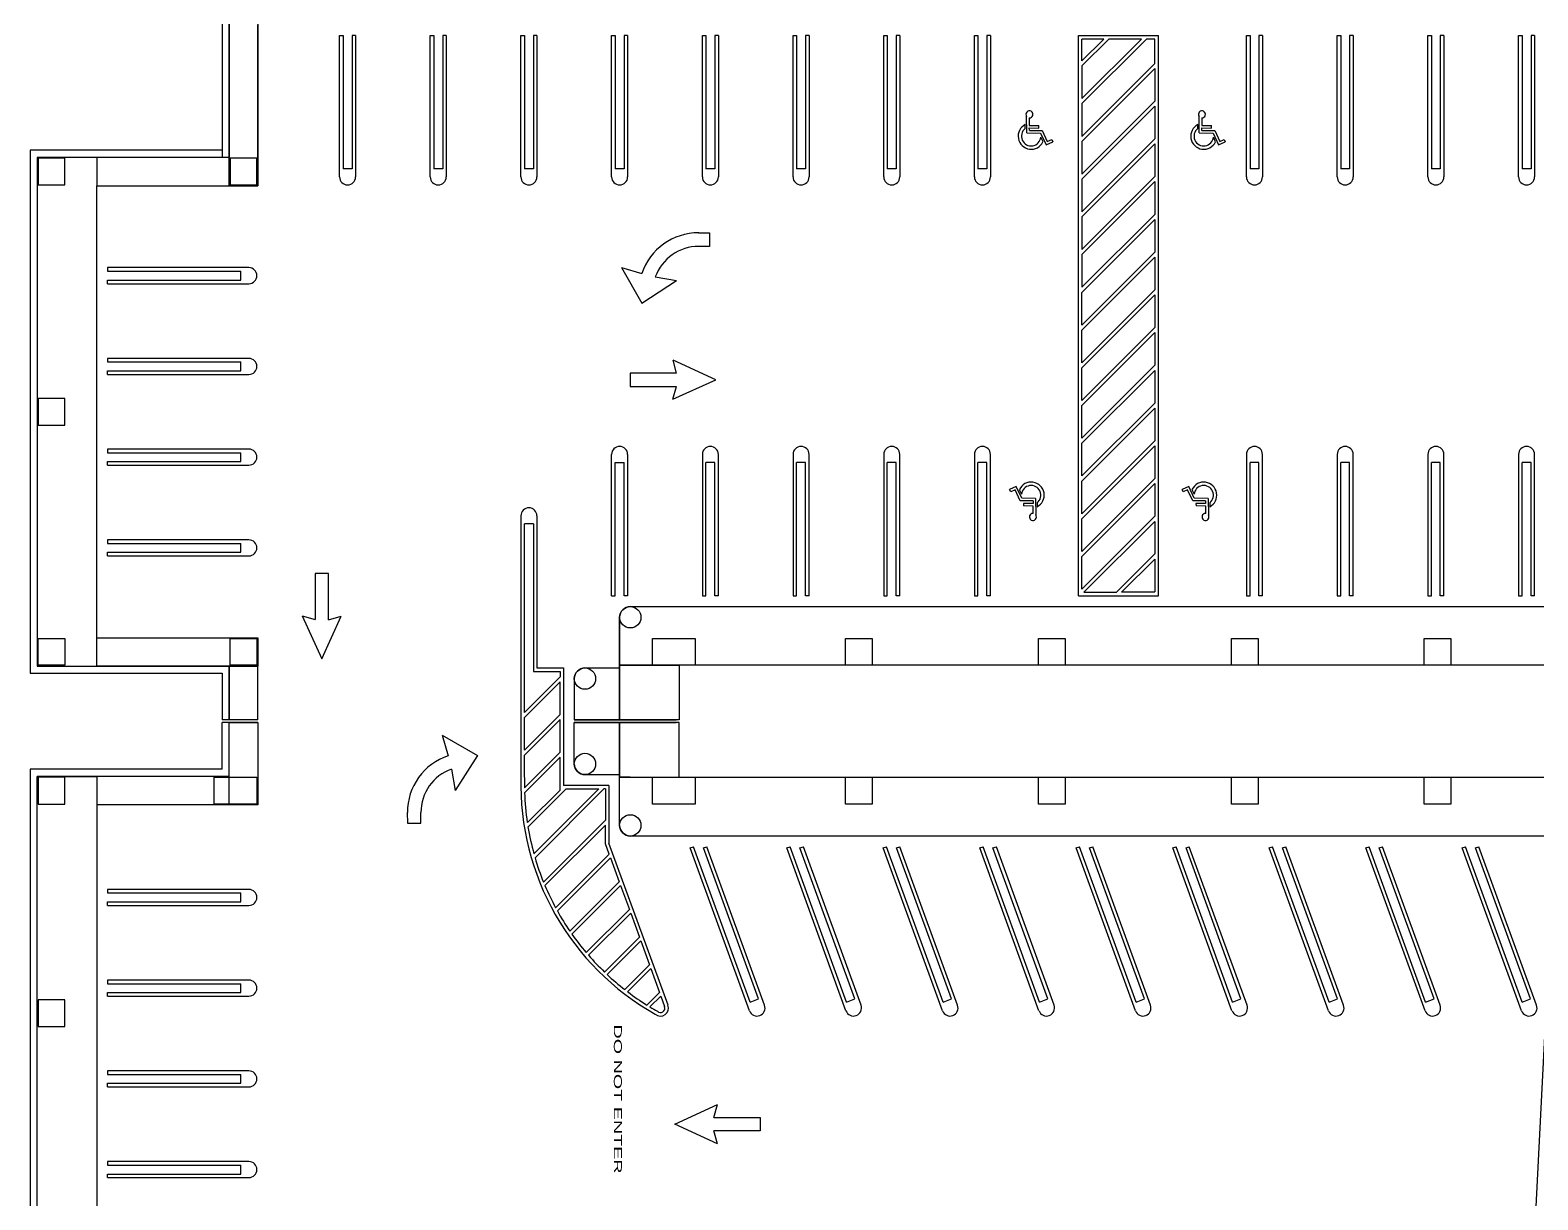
# Model space of a CAD drawing. Header units: inches. Extents: x -24 to 4326, y -24 to 4285.
# Drawn here: x -24 to 1672, y 1952 to 3267 of the extents above; entities that cross this region are included whole.
import ezdxf

# ---------------------------------------------------------------- set-up
doc = ezdxf.new("R2010")
doc.units = ezdxf.units.IN
doc.header["$LTSCALE"] = 10
doc.header["$MEASUREMENT"] = 0
for name, color, linetype in [('A-COLS', 5, 'CONTINUOUS'), ('A-FLOR', 3, 'CONTINUOUS'), ('A-WALL', 5, 'CONTINUOUS')]:
    doc.layers.add(name, color=color, linetype=linetype)
doc.styles.add('WDI-04', font='WDI-04.shx', dxfattribs={"width": 0.9})

msp = doc.modelspace()

# ---------------------------------------------------------------- linework, layer by layer
at = {"layer": 'A-COLS'}
for p, q in [((15, 3123, 0.5), (-15, 3123, 0.5)), ((-15, 3123, 0.5), (-15, 3093, 0.5)), ((15, 3123, 0.5), (-15, 3123, 0.5)), ((-15, 3123, 0.5), (-15, 3093, 0.5)), ((15, 3093, 0.5), (15, 3123, 0.5)), ((15, 3093, 0.5), (15, 3123, 0.5)), ((231, 3123, 0.5), (201, 3123, 0.5)), ((201, 3123, 0.5), (201, 3093, 0.5)), ((231, 3123, 0.5), (201, 3123, 0.5)), ((201, 3123, 0.5), (201, 3093, 0.5)), ((231, 3093, 0.5), (231, 3123, 0.5)), ((231, 3093, 0.5), (231, 3123, 0.5)), ((-15, 3093, 0.5), (15, 3093, 0.5)), ((-15, 3093, 0.5), (15, 3093, 0.5)), ((201, 3093, 0.5), (231, 3093, 0.5)), ((201, 3093, 0.5), (231, 3093, 0.5)), ((15, 2853, 0.5), (-15, 2853, 0.5)), ((-15, 2853, 0.5), (-15, 2823, 0.5)), ((15, 2853, 0.5), (-15, 2853, 0.5)), ((-15, 2853, 0.5), (-15, 2823, 0.5)), ((15, 2823, 0.5), (15, 2853, 0.5)), ((15, 2823, 0.5), (15, 2853, 0.5)), ((-15, 2823, 0.5), (15, 2823, 0.5)), ((-15, 2823, 0.5), (15, 2823, 0.5)), ((-15, 2583, 0.5), (15, 2583, 0.5)), ((-15, 2553, 0.5), (-15, 2583, 0.5)), ((-15, 2583, 0.5), (15, 2583, 0.5)), ((-15, 2553, 0.5), (-15, 2583, 0.5)), ((15, 2583, 0.5), (15, 2553, 0.5)), ((15, 2583, 0.5), (15, 2553, 0.5)), ((201, 2583, 0.5), (231, 2583, 0.5)), ((201, 2553, 0.5), (201, 2583, 0.5)), ((201, 2583, 0.5), (231, 2583, 0.5)), ((201, 2553, 0.5), (201, 2583, 0.5)), ((231, 2583, 0.5), (231, 2553, 0.5)), ((231, 2583, 0.5), (231, 2553, 0.5)), ((676, 2553, 0.5), (676, 2583, 0.5)), ((676, 2583, 0.5), (724, 2583, 0.5)), ((676, 2583, 0.5), (724, 2583, 0.5)), ((676, 2553, 0.5), (676, 2583, 0.5)), ((724, 2583, 0.5), (724, 2553, 0.5)), ((724, 2583, 0.5), (724, 2553, 0.5)), ((893, 2583, 0.5), (923, 2583, 0.5)), ((893, 2553, 0.5), (893, 2583, 0.5)), ((893, 2583, 0.5), (923, 2583, 0.5)), ((893, 2553, 0.5), (893, 2583, 0.5)), ((923, 2583, 0.5), (923, 2553, 0.5)), ((923, 2583, 0.5), (923, 2553, 0.5)), ((1110, 2583, 0.5), (1140, 2583, 0.5)), ((1110, 2553, 0.5), (1110, 2583, 0.5)), ((1110, 2583, 0.5), (1140, 2583, 0.5)), ((1110, 2553, 0.5), (1110, 2583, 0.5)), ((1140, 2583, 0.5), (1140, 2553, 0.5)), ((1140, 2583, 0.5), (1140, 2553, 0.5)), ((1327, 2583, 0.5), (1357, 2583, 0.5)), ((1327, 2553, 0.5), (1327, 2583, 0.5)), ((1327, 2583, 0.5), (1357, 2583, 0.5)), ((1327, 2553, 0.5), (1327, 2583, 0.5)), ((1357, 2583, 0.5), (1357, 2553, 0.5)), ((1357, 2583, 0.5), (1357, 2553, 0.5)), ((1544, 2583, 0.5), (1574, 2583, 0.5)), ((1544, 2553, 0.5), (1544, 2583, 0.5)), ((1544, 2583, 0.5), (1574, 2583, 0.5)), ((1544, 2553, 0.5), (1544, 2583, 0.5)), ((1574, 2583, 0.5), (1574, 2553, 0.5)), ((1574, 2583, 0.5), (1574, 2553, 0.5)), ((15, 2553, 0.5), (-15, 2553, 0.5)), ((15, 2553, 0.5), (-15, 2553, 0.5)), ((231, 2553, 0.5), (201, 2553, 0.5)), ((231, 2553, 0.5), (201, 2553, 0.5)), ((724, 2553, 0.5), (676, 2553, 0.5)), ((724, 2553, 0.5), (676, 2553, 0.5)), ((923, 2553, 0.5), (893, 2553, 0.5)), ((923, 2553, 0.5), (893, 2553, 0.5)), ((1140, 2553, 0.5), (1110, 2553, 0.5)), ((1140, 2553, 0.5), (1110, 2553, 0.5)), ((1357, 2553, 0.5), (1327, 2553, 0.5)), ((1357, 2553, 0.5), (1327, 2553, 0.5)), ((1574, 2553, 0.5), (1544, 2553, 0.5)), ((1574, 2553, 0.5), (1544, 2553, 0.5)), ((15, 2427, 0.5), (-15, 2427, 0.5)), ((-15, 2427, 0.5), (-15, 2397, 0.5)), ((15, 2427, 0.5), (-15, 2427, 0.5)), ((-15, 2427, 0.5), (-15, 2397, 0.5)), ((15, 2397, 0.5), (15, 2427, 0.5)), ((15, 2397, 0.5), (15, 2427, 0.5)), ((183, 2397, 0.5), (183, 2427, 0.5)), ((183, 2427, 0.5), (231, 2427, 0.5)), ((183, 2397, 0.5), (183, 2427, 0.5)), ((183, 2427, 0.5), (231, 2427, 0.5)), ((231, 2427, 0.5), (231, 2397, 0.5)), ((231, 2427, 0.5), (231, 2397, 0.5)), ((676, 2397, 0.5), (676, 2427, 0.5)), ((676, 2427, 0.5), (724, 2427, 0.5)), ((676, 2427, 0.5), (724, 2427, 0.5)), ((676, 2397, 0.5), (676, 2427, 0.5)), ((724, 2427, 0.5), (724, 2397, 0.5)), ((724, 2427, 0.5), (724, 2397, 0.5)), ((893, 2427, 0.5), (923, 2427, 0.5)), ((893, 2397, 0.5), (893, 2427, 0.5)), ((893, 2427, 0.5), (923, 2427, 0.5)), ((893, 2397, 0.5), (893, 2427, 0.5)), ((923, 2427, 0.5), (923, 2397, 0.5)), ((923, 2427, 0.5), (923, 2397, 0.5)), ((1110, 2427, 0.5), (1140, 2427, 0.5)), ((1110, 2397, 0.5), (1110, 2427, 0.5)), ((1110, 2427, 0.5), (1140, 2427, 0.5)), ((1110, 2397, 0.5), (1110, 2427, 0.5)), ((1140, 2427, 0.5), (1140, 2397, 0.5)), ((1140, 2427, 0.5), (1140, 2397, 0.5)), ((1327, 2427, 0.5), (1357, 2427, 0.5)), ((1327, 2397, 0.5), (1327, 2427, 0.5)), ((1327, 2427, 0.5), (1357, 2427, 0.5)), ((1327, 2397, 0.5), (1327, 2427, 0.5)), ((1357, 2427, 0.5), (1357, 2397, 0.5)), ((1357, 2427, 0.5), (1357, 2397, 0.5)), ((1544, 2427, 0.5), (1574, 2427, 0.5)), ((1544, 2397, 0.5), (1544, 2427, 0.5)), ((1544, 2427, 0.5), (1574, 2427, 0.5)), ((1544, 2397, 0.5), (1544, 2427, 0.5)), ((1574, 2427, 0.5), (1574, 2397, 0.5)), ((1574, 2427, 0.5), (1574, 2397, 0.5)), ((-15, 2397, 0.5), (15, 2397, 0.5)), ((-15, 2397, 0.5), (15, 2397, 0.5)), ((231, 2397, 0.5), (183, 2397, 0.5)), ((231, 2397, 0.5), (183, 2397, 0.5)), ((724, 2397, 0.5), (676, 2397, 0.5)), ((724, 2397, 0.5), (676, 2397, 0.5)), ((923, 2397, 0.5), (893, 2397, 0.5)), ((923, 2397, 0.5), (893, 2397, 0.5)), ((1140, 2397, 0.5), (1110, 2397, 0.5)), ((1140, 2397, 0.5), (1110, 2397, 0.5)), ((1357, 2397, 0.5), (1327, 2397, 0.5)), ((1357, 2397, 0.5), (1327, 2397, 0.5)), ((1574, 2397, 0.5), (1544, 2397, 0.5)), ((1574, 2397, 0.5), (1544, 2397, 0.5)), ((15, 2177, 0.5), (-15, 2177, 0.5)), ((-15, 2177, 0.5), (-15, 2147, 0.5)), ((15, 2177, 0.5), (-15, 2177, 0.5)), ((-15, 2177, 0.5), (-15, 2147, 0.5)), ((15, 2147, 0.5), (15, 2177, 0.5)), ((15, 2147, 0.5), (15, 2177, 0.5)), ((-15, 2147, 0.5), (15, 2147, 0.5)), ((-15, 2147, 0.5), (15, 2147, 0.5))]:
    msp.add_line(p, q, dxfattribs=at)
at = {"layer": 'A-FLOR'}
for p, q in [((200, 3092, 0.5), (200, 3340, 0.5)), ((232, 3340, 0.5), (232, 3092, 0.5)), ((232, 3092, 0.5), (232, 3273, 0.5)), ((324, 3261, 0.5), (328, 3261, 0.5)), ((324, 3102, 0.5), (324, 3261, 0.5)), ((328, 3261, 0.5), (328, 3111, 0.5)), ((338, 3261, 0.5), (338, 3111, 0.5)), ((342, 3261, 0.5), (338, 3261, 0.5)), ((342, 3261, 0.5), (342, 3102, 0.5)), ((426, 3261, 0.5), (430, 3261, 0.5)), ((426, 3102, 0.5), (426, 3261, 0.5)), ((430, 3261, 0.5), (430, 3111, 0.5)), ((440, 3261, 0.5), (440, 3111, 0.5)), ((444, 3261, 0.5), (440, 3261, 0.5)), ((444, 3261, 0.5), (444, 3102, 0.5)), ((528, 3261, 0.5), (532, 3261, 0.5)), ((528, 3102, 0.5), (528, 3261, 0.5)), ((532, 3261, 0.5), (532, 3111, 0.5)), ((542, 3261, 0.5), (542, 3111, 0.5)), ((546, 3261, 0.5), (542, 3261, 0.5)), ((546, 3261, 0.5), (546, 3102, 0.5)), ((630, 3261, 0.5), (634, 3261, 0.5)), ((630, 3102, 0.5), (630, 3261, 0.5)), ((634, 3261, 0.5), (634, 3111, 0.5)), ((644, 3261, 0.5), (644, 3111, 0.5)), ((648, 3261, 0.5), (644, 3261, 0.5)), ((648, 3261, 0.5), (648, 3102, 0.5)), ((732, 3261, 0.5), (736, 3261, 0.5)), ((732, 3102, 0.5), (732, 3261, 0.5)), ((736, 3261, 0.5), (736, 3111, 0.5)), ((746, 3261, 0.5), (746, 3111, 0.5)), ((750, 3261, 0.5), (746, 3261, 0.5)), ((750, 3261, 0.5), (750, 3102, 0.5)), ((834, 3261, 0.5), (838, 3261, 0.5)), ((834, 3102, 0.5), (834, 3261, 0.5)), ((838, 3261, 0.5), (838, 3111, 0.5)), ((848, 3261, 0.5), (848, 3111, 0.5)), ((852, 3261, 0.5), (848, 3261, 0.5)), ((852, 3261, 0.5), (852, 3102, 0.5)), ((936, 3261, 0.5), (940, 3261, 0.5)), ((936, 3102, 0.5), (936, 3261, 0.5)), ((940, 3261, 0.5), (940, 3111, 0.5)), ((950, 3261, 0.5), (950, 3111, 0.5)), ((954, 3261, 0.5), (950, 3261, 0.5)), ((954, 3261, 0.5), (954, 3102, 0.5)), ((1038, 3261, 0.5), (1042, 3261, 0.5)), ((1038, 3102, 0.5), (1038, 3261, 0.5)), ((1042, 3261, 0.5), (1042, 3111, 0.5)), ((1052, 3261, 0.5), (1052, 3111, 0.5)), ((1056, 3261, 0.5), (1052, 3261, 0.5)), ((1056, 3261, 0.5), (1056, 3102, 0.5)), ((1155, 2631, 0.5), (1155, 3261, 0.5)), ((1155, 3261, 0.5), (1245, 3261, 0.5)), ((1159, 3184.4, 0.5), (1231.6, 3257, 0.5)), ((1159, 3226.8, 0.5), (1189.2, 3257, 0.5)), ((1159, 3190, 0.5), (1226, 3257, 0.5)), ((1159, 3232.5, 0.5), (1183.5, 3257, 0.5)), ((1159, 3232.5, 0.5), (1159, 3257, 0.5)), ((1183.5, 3257, 0.5), (1159, 3257, 0.5)), ((1226, 3257, 0.5), (1189.2, 3257, 0.5)), ((1241, 3257, 0.5), (1231.6, 3257, 0.5)), ((1241, 3229.6, 0.5), (1241, 3257, 0.5)), ((1245, 2631, 0.5), (1245, 3261, 0.5)), ((1344, 3261, 0.5), (1348, 3261, 0.5)), ((1344, 3102, 0.5), (1344, 3261, 0.5)), ((1348, 3261, 0.5), (1348, 3111, 0.5)), ((1358, 3261, 0.5), (1358, 3111, 0.5)), ((1362, 3261, 0.5), (1358, 3261, 0.5)), ((1362, 3261, 0.5), (1362, 3102, 0.5)), ((1446, 3261, 0.5), (1450, 3261, 0.5)), ((1446, 3102, 0.5), (1446, 3261, 0.5)), ((1450, 3261, 0.5), (1450, 3111, 0.5)), ((1460, 3261, 0.5), (1460, 3111, 0.5)), ((1464, 3261, 0.5), (1460, 3261, 0.5)), ((1464, 3261, 0.5), (1464, 3102, 0.5)), ((1548, 3261, 0.5), (1552, 3261, 0.5)), ((1548, 3102, 0.5), (1548, 3261, 0.5)), ((1552, 3261, 0.5), (1552, 3111, 0.5)), ((1562, 3261, 0.5), (1562, 3111, 0.5)), ((1566, 3261, 0.5), (1562, 3261, 0.5)), ((1566, 3261, 0.5), (1566, 3102, 0.5)), ((1650, 3261, 0.5), (1654, 3261, 0.5)), ((1650, 3102, 0.5), (1650, 3261, 0.5)), ((1654, 3261, 0.5), (1654, 3111, 0.5)), ((1664, 3261, 0.5), (1664, 3111, 0.5)), ((1668, 3261, 0.5), (1664, 3261, 0.5)), ((1668, 3261, 0.5), (1668, 3102, 0.5)), ((1241, 3229.6, 0.5), (1159, 3147.6, 0.5)), ((1159, 3226.8, 0.5), (1159, 3190, 0.5)), ((1241, 3224, 0.5), (1159, 3142, 0.5)), ((1241, 3224, 0.5), (1241, 3187.2, 0.5)), ((1241, 3187.2, 0.5), (1159, 3105.2, 0.5)), ((1159, 3184.4, 0.5), (1159, 3147.6, 0.5)), ((1241, 3181.5, 0.5), (1159, 3099.5, 0.5)), ((1241, 3181.5, 0.5), (1241, 3144.8, 0.5)), ((1095.1, 3156.3, 0.5), (1095.1, 3160.9, 0.5)), ((1096.9, 3151.4, 0.5), (1096.7, 3170, 0.5)), ((1099.6, 3168.3, 0.5), (1099.7, 3160, 0.5)), ((1099.7, 3160, 0.5), (1110.5, 3159.9, 0.5)), ((1099.7, 3157.1, 0.5), (1110.5, 3157, 0.5)), ((1099.8, 3154.3, 0.5), (1099.7, 3157.1, 0.5)), ((1099.8, 3154.3, 0.5), (1114.3, 3154.2, 0.5)), ((1110.5, 3157, 0.5), (1110.5, 3159.9, 0.5)), ((1114.3, 3154.2, 0.5), (1120, 3141.8, 0.5)), ((1289.2, 3156.3, 0.5), (1289.1, 3160.9, 0.5)), ((1290.9, 3151.4, 0.5), (1290.7, 3170, 0.5)), ((1293.7, 3168.3, 0.5), (1293.8, 3160, 0.5)), ((1293.8, 3160, 0.5), (1304.6, 3159.9, 0.5)), ((1293.8, 3157.1, 0.5), (1304.6, 3157, 0.5)), ((1293.8, 3154.3, 0.5), (1293.8, 3157.1, 0.5)), ((1293.8, 3154.3, 0.5), (1308.4, 3154.2, 0.5)), ((1304.6, 3157, 0.5), (1304.6, 3159.9, 0.5)), ((1308.4, 3154.2, 0.5), (1314.1, 3141.8, 0.5)), ((1096.9, 3151.4, 0.5), (1112.5, 3151.3, 0.5)), ((1112.5, 3151.3, 0.5), (1118.6, 3138.1, 0.5)), ((1115.2, 3141.4, 0.5), (1112.7, 3146.7, 0.5)), ((1118.6, 3138.1, 0.5), (1126.1, 3141.3, 0.5)), ((1120, 3141.8, 0.5), (1124.9, 3143.9, 0.5)), ((1124.9, 3143.9, 0.5), (1126.1, 3141.3, 0.5)), ((1241, 3144.8, 0.5), (1159, 3062.8, 0.5)), ((1159, 3142, 0.5), (1159, 3105.2, 0.5)), ((1241, 3139.1, 0.5), (1159, 3057.1, 0.5)), ((1241, 3139.1, 0.5), (1241, 3102.3, 0.5)), ((1290.9, 3151.4, 0.5), (1306.6, 3151.3, 0.5)), ((1306.6, 3151.3, 0.5), (1312.7, 3138.1, 0.5)), ((1309.2, 3141.4, 0.5), (1306.8, 3146.7, 0.5)), ((1312.7, 3138.1, 0.5), (1320.2, 3141.3, 0.5)), ((1314.1, 3141.8, 0.5), (1319, 3143.9, 0.5)), ((1319, 3143.9, 0.5), (1320.2, 3141.3, 0.5)), ((51, 3124, 0.5), (-16, 3124, 0.5)), ((-16, 3124, 0.5), (-16, 2552, 0.5)), ((200, 3124, 0.5), (51, 3124, 0.5)), ((51, 3124, 0.5), (51, 3092, 0.5)), ((200, 3092, 0.5), (200, 3124, 0.5)), ((338, 3111, 0.5), (328, 3111, 0.5)), ((440, 3111, 0.5), (430, 3111, 0.5)), ((542, 3111, 0.5), (532, 3111, 0.5)), ((644, 3111, 0.5), (634, 3111, 0.5)), ((746, 3111, 0.5), (736, 3111, 0.5)), ((848, 3111, 0.5), (838, 3111, 0.5)), ((950, 3111, 0.5), (940, 3111, 0.5)), ((1052, 3111, 0.5), (1042, 3111, 0.5)), ((1358, 3111, 0.5), (1348, 3111, 0.5)), ((1460, 3111, 0.5), (1450, 3111, 0.5)), ((1562, 3111, 0.5), (1552, 3111, 0.5)), ((1664, 3111, 0.5), (1654, 3111, 0.5)), ((51, 3092, 0.5), (232, 3092, 0.5)), ((51, 2584, 0.5), (51, 3092, 0.5)), ((232, 3092, 0.5), (200, 3092, 0.5)), ((1241, 3102.3, 0.5), (1159, 3020.3, 0.5)), ((1159, 3099.5, 0.5), (1159, 3062.8, 0.5)), ((1241, 3096.7, 0.5), (1159, 3014.7, 0.5)), ((1241, 3096.7, 0.5), (1241, 3059.9, 0.5)), ((1241, 3059.9, 0.5), (1159, 2977.9, 0.5)), ((1159, 3057.1, 0.5), (1159, 3020.3, 0.5)), ((1241, 3054.2, 0.5), (1159, 2972.2, 0.5)), ((1241, 3054.2, 0.5), (1241, 3017.5, 0.5)), ((727.8, 3039.2, 0.5), (740, 3039.2, 0.5)), ((740, 3039.2, 0.5), (740, 3023.9, 0.5)), ((740, 3023.9, 0.5), (728, 3023.9, 0.5)), ((1241, 3017.5, 0.5), (1159, 2935.5, 0.5)), ((1159, 3014.7, 0.5), (1159, 2977.9, 0.5)), ((1241, 3011.8, 0.5), (1159, 2929.8, 0.5)), ((1241, 3011.8, 0.5), (1241, 2975.1, 0.5)), ((63, 3000, 0.5), (63, 2996, 0.5)), ((222, 3000, 0.5), (63, 3000, 0.5)), ((63, 2996, 0.5), (213, 2996, 0.5)), ((63, 2986, 0.5), (213, 2986, 0.5)), ((63, 2982, 0.5), (63, 2986, 0.5)), ((213, 2986, 0.5), (213, 2996, 0.5)), ((641, 3000.2, 0.5), (664, 2993.3, 0.5)), ((641, 3000.2, 0.5), (664, 2960.2, 0.5)), ((664, 2960.2, 0.5), (703, 2985.4, 0.5)), ((679.1, 2989.6, 0.5), (703, 2985.4, 0.5)), ((63, 2982, 0.5), (222, 2982, 0.5)), ((1241, 2975.1, 0.5), (1159, 2893.1, 0.5)), ((1159, 2935.5, 0.5), (1159, 2972.2, 0.5)), ((1241, 2969.4, 0.5), (1159, 2887.4, 0.5)), ((1241, 2969.4, 0.5), (1241, 2932.6, 0.5)), ((1241, 2932.6, 0.5), (1159, 2850.6, 0.5)), ((1159, 2893.1, 0.5), (1159, 2929.8, 0.5)), ((1241, 2927, 0.5), (1159, 2845, 0.5)), ((1241, 2927, 0.5), (1241, 2890.2, 0.5)), ((63, 2898, 0.5), (63, 2894, 0.5)), ((222, 2898, 0.5), (63, 2898, 0.5)), ((63, 2894, 0.5), (213, 2894, 0.5)), ((63, 2884, 0.5), (213, 2884, 0.5)), ((63, 2880, 0.5), (63, 2884, 0.5)), ((213, 2884, 0.5), (213, 2894, 0.5)), ((747, 2874, 0.5), (699.1, 2896, 0.5)), ((703.1, 2881.5, 0.5), (699.1, 2896, 0.5)), ((1241, 2890.2, 0.5), (1159, 2808.2, 0.5)), ((1159, 2850.6, 0.5), (1159, 2887.4, 0.5)), ((1241, 2884.5, 0.5), (1159, 2802.5, 0.5)), ((1241, 2884.5, 0.5), (1241, 2847.8, 0.5)), ((63, 2880, 0.5), (222, 2880, 0.5)), ((703.1, 2881.5, 0.5), (651, 2881.5, 0.5)), ((651, 2881.5, 0.5), (651, 2866.5, 0.5)), ((651, 2866.5, 0.5), (703, 2866.5, 0.5)), ((699, 2852, 0.5), (747, 2874, 0.5)), ((699, 2852, 0.5), (703, 2866.5, 0.5)), ((1241, 2847.8, 0.5), (1159, 2765.8, 0.5)), ((1159, 2808.2, 0.5), (1159, 2845, 0.5)), ((1241, 2842.1, 0.5), (1159, 2760.1, 0.5)), ((1241, 2842.1, 0.5), (1241, 2805.3, 0.5)), ((1241, 2805.3, 0.5), (1159, 2723.3, 0.5)), ((1159, 2765.8, 0.5), (1159, 2802.5, 0.5)), ((1241, 2799.7, 0.5), (1159, 2717.7, 0.5)), ((1241, 2799.7, 0.5), (1241, 2762.9, 0.5)), ((63, 2796, 0.5), (63, 2792, 0.5)), ((222, 2796, 0.5), (63, 2796, 0.5)), ((63, 2792, 0.5), (213, 2792, 0.5)), ((63, 2782, 0.5), (213, 2782, 0.5)), ((63, 2778, 0.5), (63, 2782, 0.5)), ((213, 2782, 0.5), (213, 2792, 0.5)), ((630, 2631, 0.5), (630, 2790, 0.5)), ((634, 2631, 0.5), (634, 2781, 0.5)), ((634, 2781, 0.5), (644, 2781, 0.5)), ((644, 2631, 0.5), (644, 2781, 0.5)), ((648, 2790, 0.5), (648, 2631, 0.5)), ((732, 2790, 0.5), (732, 2631, 0.5)), ((736, 2631, 0.5), (736, 2781, 0.5)), ((746, 2781, 0.5), (736, 2781, 0.5)), ((746, 2631, 0.5), (746, 2781, 0.5)), ((750, 2631, 0.5), (750, 2790, 0.5)), ((834, 2790, 0.5), (834, 2631, 0.5)), ((838, 2631, 0.5), (838, 2781, 0.5)), ((848, 2781, 0.5), (838, 2781, 0.5)), ((848, 2631, 0.5), (848, 2781, 0.5)), ((852, 2631, 0.5), (852, 2790, 0.5)), ((936, 2790, 0.5), (936, 2631, 0.5)), ((940, 2631, 0.5), (940, 2781, 0.5)), ((950, 2781, 0.5), (940, 2781, 0.5)), ((950, 2631, 0.5), (950, 2781, 0.5)), ((954, 2631, 0.5), (954, 2790, 0.5)), ((1038, 2790, 0.5), (1038, 2631, 0.5)), ((1042, 2631, 0.5), (1042, 2781, 0.5)), ((1052, 2781, 0.5), (1042, 2781, 0.5)), ((1052, 2631, 0.5), (1052, 2781, 0.5)), ((1056, 2631, 0.5), (1056, 2790, 0.5)), ((1344, 2790, 0.5), (1344, 2631, 0.5)), ((1348, 2631, 0.5), (1348, 2781, 0.5)), ((1358, 2781, 0.5), (1348, 2781, 0.5)), ((1358, 2631, 0.5), (1358, 2781, 0.5)), ((1362, 2631, 0.5), (1362, 2790, 0.5)), ((1446, 2790, 0.5), (1446, 2631, 0.5)), ((1450, 2631, 0.5), (1450, 2781, 0.5)), ((1460, 2781, 0.5), (1450, 2781, 0.5)), ((1460, 2631, 0.5), (1460, 2781, 0.5)), ((1464, 2631, 0.5), (1464, 2790, 0.5)), ((1548, 2790, 0.5), (1548, 2631, 0.5)), ((1552, 2631, 0.5), (1552, 2781, 0.5)), ((1562, 2781, 0.5), (1552, 2781, 0.5)), ((1562, 2631, 0.5), (1562, 2781, 0.5)), ((1566, 2631, 0.5), (1566, 2790, 0.5)), ((1650, 2790, 0.5), (1650, 2631, 0.5)), ((1654, 2631, 0.5), (1654, 2781, 0.5)), ((1664, 2781, 0.5), (1654, 2781, 0.5)), ((1664, 2631, 0.5), (1664, 2781, 0.5)), ((1668, 2631, 0.5), (1668, 2790, 0.5)), ((63, 2778, 0.5), (222, 2778, 0.5)), ((1085.1, 2753.9, 0.5), (1077.6, 2750.7, 0.5)), ((1078.8, 2748.1, 0.5), (1077.6, 2750.7, 0.5)), ((1083.7, 2750.2, 0.5), (1078.8, 2748.1, 0.5)), ((1089.4, 2737.8, 0.5), (1083.7, 2750.2, 0.5)), ((1091.2, 2740.7, 0.5), (1085.1, 2753.9, 0.5)), ((1088.5, 2750.6, 0.5), (1091, 2745.3, 0.5)), ((1241, 2762.9, 0.5), (1159, 2680.9, 0.5)), ((1159, 2723.3, 0.5), (1159, 2760.1, 0.5)), ((1241, 2757.3, 0.5), (1159, 2675.3, 0.5)), ((1241, 2757.3, 0.5), (1241, 2720.5, 0.5)), ((1279.1, 2753.9, 0.5), (1271.6, 2750.7, 0.5)), ((1272.8, 2748.1, 0.5), (1271.6, 2750.7, 0.5)), ((1277.7, 2750.2, 0.5), (1272.8, 2748.1, 0.5)), ((1283.5, 2737.8, 0.5), (1277.7, 2750.2, 0.5)), ((1285.2, 2740.7, 0.5), (1279.1, 2753.9, 0.5)), ((1282.6, 2750.6, 0.5), (1285.1, 2745.3, 0.5)), ((1103.9, 2737.7, 0.5), (1089.4, 2737.8, 0.5)), ((1106.8, 2740.6, 0.5), (1091.2, 2740.7, 0.5)), ((1093.2, 2735, 0.5), (1093.2, 2732.1, 0.5)), ((1104, 2734.9, 0.5), (1093.2, 2735, 0.5)), ((1104, 2732, 0.5), (1093.2, 2732.1, 0.5)), ((1103.9, 2737.7, 0.5), (1104, 2734.9, 0.5)), ((1104.1, 2723.7, 0.5), (1104, 2732, 0.5)), ((1106.8, 2740.6, 0.5), (1107, 2722, 0.5)), ((1108.6, 2735.7, 0.5), (1108.6, 2731.1, 0.5)), ((1298, 2737.7, 0.5), (1283.5, 2737.8, 0.5)), ((1300.9, 2740.6, 0.5), (1285.2, 2740.7, 0.5)), ((1287.2, 2735, 0.5), (1287.3, 2732.1, 0.5)), ((1298, 2734.9, 0.5), (1287.2, 2735, 0.5)), ((1298.1, 2732, 0.5), (1287.3, 2732.1, 0.5)), ((1298, 2737.7, 0.5), (1298, 2734.9, 0.5)), ((1298.1, 2723.7, 0.5), (1298.1, 2732, 0.5)), ((1300.9, 2740.6, 0.5), (1301.1, 2722, 0.5)), ((1302.6, 2735.7, 0.5), (1302.7, 2731.1, 0.5)), ((528, 2721, 0.5), (528, 2427, 0.5)), ((546, 2721, 0.5), (546, 2550, 0.5)), ((1241, 2720.5, 0.5), (1159, 2638.5, 0.5)), ((1159, 2680.9, 0.5), (1159, 2717.7, 0.5)), ((1241, 2714.8, 0.5), (1161.2, 2635, 0.5)), ((1241, 2714.8, 0.5), (1241, 2678.1, 0.5)), ((532, 2500, 0.5), (532, 2712, 0.5)), ((542, 2712, 0.5), (532, 2712, 0.5)), ((542, 2712, 0.5), (542, 2546, 0.5)), ((63, 2694, 0.5), (63, 2690, 0.5)), ((222, 2694, 0.5), (63, 2694, 0.5)), ((63, 2690, 0.5), (213, 2690, 0.5)), ((63, 2680, 0.5), (213, 2680, 0.5)), ((63, 2676, 0.5), (63, 2680, 0.5)), ((213, 2680, 0.5), (213, 2690, 0.5)), ((63, 2676, 0.5), (222, 2676, 0.5)), ((1159, 2638.5, 0.5), (1159, 2675.3, 0.5)), ((1241, 2678.1, 0.5), (1197.9, 2635, 0.5)), ((1241, 2672.4, 0.5), (1203.6, 2635, 0.5)), ((1241, 2672.4, 0.5), (1241, 2635.6, 0.5)), ((296.4, 2656.3, 0.5), (296.4, 2604.4, 0.5)), ((311.4, 2656.3, 0.5), (296.4, 2656.3, 0.5)), ((311.4, 2604.2, 0.5), (311.4, 2656.3, 0.5)), ((630, 2631, 0.5), (634, 2631, 0.5)), ((648, 2631, 0.5), (644, 2631, 0.5)), ((732, 2631, 0.5), (736, 2631, 0.5)), ((750, 2631, 0.5), (746, 2631, 0.5)), ((834, 2631, 0.5), (838, 2631, 0.5)), ((852, 2631, 0.5), (848, 2631, 0.5)), ((936, 2631, 0.5), (940, 2631, 0.5)), ((954, 2631, 0.5), (950, 2631, 0.5)), ((1038, 2631, 0.5), (1042, 2631, 0.5)), ((1056, 2631, 0.5), (1052, 2631, 0.5)), ((1155, 2631, 0.5), (1245, 2631, 0.5)), ((1161.2, 2635, 0.5), (1197.9, 2635, 0.5)), ((1241, 2635, 0.5), (1203.6, 2635, 0.5)), ((1344, 2631, 0.5), (1348, 2631, 0.5)), ((1362, 2631, 0.5), (1358, 2631, 0.5)), ((1446, 2631, 0.5), (1450, 2631, 0.5)), ((1464, 2631, 0.5), (1460, 2631, 0.5)), ((1548, 2631, 0.5), (1552, 2631, 0.5)), ((1566, 2631, 0.5), (1562, 2631, 0.5)), ((1650, 2631, 0.5), (1654, 2631, 0.5)), ((1668, 2631, 0.5), (1664, 2631, 0.5)), ((651, 2619, 0.5), (2901, 2619, 0.5)), ((281.9, 2608.4, 0.5), (303.9, 2560.4, 0.5)), ((281.9, 2608.4, 0.5), (296.4, 2604.4, 0.5)), ((303.9, 2560.4, 0.5), (325.9, 2608.3, 0.5)), ((311.4, 2604.2, 0.5), (325.9, 2608.3, 0.5)), ((639, 2607, 0.5), (639, 2550, 0.5)), ((639, 2553, 0.5), (639, 2607, 0.5)), ((51, 2584, 0.5), (232, 2584, 0.5)), ((51, 2552, 0.5), (51, 2584, 0.5)), ((232, 2491.5, 0.5), (232, 2584, 0.5)), ((232, 2584, 0.5), (232, 2552, 0.5)), ((-16, 2552, 0.5), (51, 2552, 0.5)), ((232, 2552, 0.5), (51, 2552, 0.5)), ((200, 2491.5, 0.5), (200, 2552, 0.5)), ((200, 2552, 0.5), (232, 2552, 0.5)), ((542, 2546, 0.5), (572, 2546, 0.5)), ((546, 2550, 0.5), (576, 2550, 0.5)), ((572, 2546, 0.5), (572, 2540, 0.5)), ((576, 2550, 0.5), (576, 2418, 0.5)), ((600, 2550, 0.5), (639, 2550, 0.5)), ((600, 2550, 0.5), (639, 2550, 0.5)), ((639, 2553, 0.5), (706, 2553, 0.5)), ((639, 2491.5, 0.5), (639, 2553, 0.5)), ((651, 2553, 0.5), (639, 2553, 0.5)), ((639, 2550, 0.5), (639, 2491.5, 0.5)), ((2901, 2553, 0.5), (651, 2553, 0.5)), ((706, 2553, 0.5), (706, 2491.5, 0.5)), ((572, 2540, 0.5), (532, 2500, 0.5)), ((572, 2534.4, 0.5), (532, 2494.4, 0.5)), ((572, 2497.6, 0.5), (572, 2534.4, 0.5)), ((588, 2538, 0.5), (588, 2491.5, 0.5)), ((532, 2457.6, 0.5), (572, 2497.6, 0.5)), ((532, 2457.6, 0.5), (532, 2494.4, 0.5)), ((232, 2491.5, 0.5), (200, 2491.5, 0.5)), ((232, 2491.5, 0.5), (200, 2491.5, 0.5)), ((232, 2488.5, 0.5), (200, 2488.5, 0.5)), ((200, 2396, 0.5), (200, 2488.5, 0.5)), ((200, 2488.5, 0.5), (232, 2488.5, 0.5)), ((232, 2488.5, 0.5), (232, 2396, 0.5)), ((532, 2451.9, 0.5), (572, 2491.9, 0.5)), ((572, 2455.2, 0.5), (572, 2491.9, 0.5)), ((588, 2491.5, 0.5), (702.5, 2491.5, 0.5)), ((600, 2491.5, 0.5), (588, 2491.5, 0.5)), ((588, 2442, 0.5), (588, 2488.5, 0.5)), ((588, 2488.5, 0.5), (702.5, 2488.5, 0.5)), ((600, 2488.5, 0.5), (588, 2488.5, 0.5)), ((639, 2491.5, 0.5), (600, 2491.5, 0.5)), ((639, 2488.5, 0.5), (600, 2488.5, 0.5)), ((706, 2491.5, 0.5), (639, 2491.5, 0.5)), ((706, 2488.5, 0.5), (639, 2488.5, 0.5)), ((639, 2488.5, 0.5), (639, 2427, 0.5)), ((639, 2430, 0.5), (639, 2488.5, 0.5)), ((706, 2491.5, 0.5), (704, 2491.5, 0.5)), ((706, 2488.5, 0.5), (704, 2488.5, 0.5)), ((706, 2427, 0.5), (706, 2488.5, 0.5)), ((439.3, 2474.4, 0.5), (446.2, 2451.3, 0.5)), ((439.3, 2474.4, 0.5), (479.3, 2451.4, 0.5)), ((479.3, 2451.4, 0.5), (454, 2412.3, 0.5)), ((532, 2427, 0.5), (532, 2451.9, 0.5)), ((572, 2455.2, 0.5), (532.1, 2415.3, 0.5)), ((532.3, 2409.8, 0.5), (572, 2449.5, 0.5)), ((572, 2412.7, 0.5), (572, 2449.5, 0.5)), ((1695.1, 2445.8, 0.5), (1655.5, 1675.4, 0.5)), ((-16, 896, 0.5), (-16, 2428, 0.5)), ((-16, 2428, 0.5), (51, 2428, 0.5)), ((200, 2428, 0.5), (51, 2428, 0.5)), ((51, 2428, 0.5), (51, 2396, 0.5)), ((200, 2396, 0.5), (200, 2428, 0.5)), ((449.8, 2436.3, 0.5), (454, 2412.3, 0.5)), ((600, 2430, 0.5), (639, 2430, 0.5)), ((600, 2430, 0.5), (639, 2430, 0.5)), ((639, 2373, 0.5), (639, 2430, 0.5)), ((639, 2427, 0.5), (706, 2427, 0.5)), ((651, 2427, 0.5), (639, 2427, 0.5)), ((651, 2427, 0.5), (1693.4, 2427, 0.5)), ((535.3, 2376.1, 0.5), (572, 2412.7, 0.5)), ((536.1, 2371.2, 0.5), (578.9, 2414, 0.5)), ((542.6, 2340.9, 0.5), (615.7, 2414, 0.5)), ((543.9, 2336.5, 0.5), (621.3, 2414, 0.5)), ((627, 2418, 0.5), (576, 2418, 0.5)), ((578.9, 2414, 0.5), (615.7, 2414, 0.5)), ((623, 2414, 0.5), (621.3, 2414, 0.5)), ((623, 2414, 0.5), (623, 2378.9, 0.5)), ((627, 2418, 0.5), (627, 2353, 0.5)), ((51, 2396, 0.5), (51, 928, 0.5)), ((232, 2396, 0.5), (51, 2396, 0.5)), ((232, 2396, 0.5), (200, 2396, 0.5)), ((400.2, 2387.6, 0.5), (400.3, 2375.4, 0.5)), ((400.3, 2375.4, 0.5), (415.5, 2375.4, 0.5)), ((415.5, 2375.4, 0.5), (415.5, 2387.4, 0.5)), ((553.4, 2309.3, 0.5), (623, 2378.9, 0.5)), ((555, 2305.3, 0.5), (623, 2373.2, 0.5)), ((623, 2352.3, 0.5), (623, 2373.2, 0.5)), ((1690.2, 2361, 0.5), (651, 2361, 0.5)), ((567, 2280.4, 0.5), (627.2, 2340.7, 0.5)), ((627.2, 2340.7, 0.5), (623, 2352.3, 0.5)), ((693.4, 2170.7, 0.5), (627, 2353, 0.5)), ((718.4, 2347.6, 0.5), (722.1, 2349, 0.5)), ((785, 2164.5, 0.5), (718.4, 2347.6, 0.5)), ((785.7, 2174.3, 0.5), (722.1, 2349, 0.5)), ((733.3, 2347.6, 0.5), (737, 2349, 0.5)), ((795.1, 2177.8, 0.5), (733.3, 2347.6, 0.5)), ((801.9, 2170.7, 0.5), (737, 2349, 0.5)), ((826.9, 2347.6, 0.5), (830.7, 2349, 0.5)), ((893.5, 2164.5, 0.5), (826.9, 2347.6, 0.5)), ((894.2, 2174.3, 0.5), (830.7, 2349, 0.5)), ((841.8, 2347.6, 0.5), (845.6, 2349, 0.5)), ((903.6, 2177.8, 0.5), (841.8, 2347.6, 0.5)), ((910.5, 2170.7, 0.5), (845.6, 2349, 0.5)), ((935.4, 2347.6, 0.5), (939.2, 2349, 0.5)), ((1002.1, 2164.5, 0.5), (935.4, 2347.6, 0.5)), ((1002.8, 2174.3, 0.5), (939.2, 2349, 0.5)), ((950.3, 2347.6, 0.5), (954.1, 2349, 0.5)), ((1012.2, 2177.8, 0.5), (950.3, 2347.6, 0.5)), ((1019, 2170.7, 0.5), (954.1, 2349, 0.5)), ((1044, 2347.6, 0.5), (1047.8, 2349, 0.5)), ((1110.6, 2164.5, 0.5), (1044, 2347.6, 0.5)), ((1111.3, 2174.3, 0.5), (1047.8, 2349, 0.5)), ((1058.9, 2347.6, 0.5), (1062.7, 2349, 0.5)), ((1120.7, 2177.8, 0.5), (1058.9, 2347.6, 0.5)), ((1127.6, 2170.7, 0.5), (1062.7, 2349, 0.5)), ((1152.5, 2347.6, 0.5), (1156.3, 2349, 0.5)), ((1219.2, 2164.5, 0.5), (1152.5, 2347.6, 0.5)), ((1219.9, 2174.3, 0.5), (1156.3, 2349, 0.5)), ((1167.4, 2347.6, 0.5), (1171.2, 2349, 0.5)), ((1229.3, 2177.8, 0.5), (1167.4, 2347.6, 0.5)), ((1236.1, 2170.7, 0.5), (1171.2, 2349, 0.5)), ((1261.1, 2347.6, 0.5), (1264.8, 2349, 0.5)), ((1327.7, 2164.5, 0.5), (1261.1, 2347.6, 0.5)), ((1328.4, 2174.3, 0.5), (1264.8, 2349, 0.5)), ((1276, 2347.6, 0.5), (1279.7, 2349, 0.5)), ((1337.8, 2177.8, 0.5), (1276, 2347.6, 0.5)), ((1344.6, 2170.7, 0.5), (1279.7, 2349, 0.5)), ((1369.6, 2347.6, 0.5), (1373.4, 2349, 0.5)), ((1436.3, 2164.5, 0.5), (1369.6, 2347.6, 0.5)), ((1437, 2174.3, 0.5), (1373.4, 2349, 0.5)), ((1384.5, 2347.6, 0.5), (1388.3, 2349, 0.5)), ((1446.4, 2177.8, 0.5), (1384.5, 2347.6, 0.5)), ((1453.2, 2170.7, 0.5), (1388.3, 2349, 0.5)), ((1478.2, 2347.6, 0.5), (1481.9, 2349, 0.5)), ((1544.8, 2164.5, 0.5), (1478.2, 2347.6, 0.5)), ((1545.5, 2174.3, 0.5), (1481.9, 2349, 0.5)), ((1493.1, 2347.6, 0.5), (1496.8, 2349, 0.5)), ((1554.9, 2177.8, 0.5), (1493.1, 2347.6, 0.5)), ((1561.7, 2170.7, 0.5), (1496.8, 2349, 0.5)), ((1586.7, 2347.6, 0.5), (1590.5, 2349, 0.5)), ((1653.4, 2164.5, 0.5), (1586.7, 2347.6, 0.5)), ((1654.1, 2174.3, 0.5), (1590.5, 2349, 0.5)), ((1601.6, 2347.6, 0.5), (1605.4, 2349, 0.5)), ((1663.4, 2177.8, 0.5), (1601.6, 2347.6, 0.5)), ((1670.3, 2170.7, 0.5), (1605.4, 2349, 0.5)), ((569, 2276.8, 0.5), (628.7, 2336.5, 0.5)), ((628.7, 2336.5, 0.5), (638.6, 2309.6, 0.5)), ((583, 2254, 0.5), (638.6, 2309.6, 0.5)), ((63, 2301, 0.5), (63, 2297, 0.5)), ((222, 2301, 0.5), (63, 2301, 0.5)), ((63, 2297, 0.5), (213, 2297, 0.5)), ((213, 2287, 0.5), (213, 2297, 0.5)), ((585.3, 2250.7, 0.5), (640.1, 2305.4, 0.5)), ((640.1, 2305.4, 0.5), (649.9, 2278.5, 0.5)), ((63, 2287, 0.5), (213, 2287, 0.5)), ((63, 2283, 0.5), (63, 2287, 0.5)), ((63, 2283, 0.5), (222, 2283, 0.5)), ((601.4, 2230, 0.5), (649.9, 2278.5, 0.5)), ((604, 2226.9, 0.5), (651.4, 2274.3, 0.5)), ((651.4, 2274.3, 0.5), (661.2, 2247.4, 0.5)), ((621.9, 2208.1, 0.5), (661.2, 2247.4, 0.5)), ((624.8, 2205.4, 0.5), (662.7, 2243.2, 0.5)), ((662.7, 2243.2, 0.5), (672.5, 2216.3, 0.5)), ((672.5, 2216.3, 0.5), (644.7, 2188.4, 0.5)), ((674, 2212.1, 0.5), (647.9, 2186, 0.5)), ((674, 2212.1, 0.5), (683.8, 2185.2, 0.5)), ((63, 2199, 0.5), (63, 2195, 0.5)), ((222, 2199, 0.5), (63, 2199, 0.5)), ((63, 2195, 0.5), (213, 2195, 0.5)), ((213, 2185, 0.5), (213, 2195, 0.5)), ((63, 2185, 0.5), (213, 2185, 0.5)), ((63, 2181, 0.5), (63, 2185, 0.5)), ((63, 2181, 0.5), (222, 2181, 0.5)), ((683.8, 2185.2, 0.5), (669.6, 2171, 0.5)), ((685.3, 2181, 0.5), (673.1, 2168.8, 0.5)), ((685.3, 2181, 0.5), (689.6, 2169.3, 0.5)), ((785.7, 2174.3, 0.5), (795.1, 2177.8, 0.5)), ((894.2, 2174.3, 0.5), (903.6, 2177.8, 0.5)), ((1002.8, 2174.3, 0.5), (1012.2, 2177.8, 0.5)), ((1111.3, 2174.3, 0.5), (1120.7, 2177.8, 0.5)), ((1219.9, 2174.3, 0.5), (1229.3, 2177.8, 0.5)), ((1328.4, 2174.3, 0.5), (1337.8, 2177.8, 0.5)), ((1437, 2174.3, 0.5), (1446.4, 2177.8, 0.5)), ((1545.5, 2174.3, 0.5), (1554.9, 2177.8, 0.5)), ((1654.1, 2174.3, 0.5), (1663.4, 2177.8, 0.5)), ((63, 2097, 0.5), (63, 2093, 0.5)), ((222, 2097, 0.5), (63, 2097, 0.5)), ((63, 2093, 0.5), (213, 2093, 0.5)), ((213, 2083, 0.5), (213, 2093, 0.5)), ((63, 2083, 0.5), (213, 2083, 0.5)), ((63, 2079, 0.5), (63, 2083, 0.5)), ((63, 2079, 0.5), (222, 2079, 0.5)), ((701.1, 2037, 0.5), (749, 2059, 0.5)), ((745, 2044.5, 0.5), (749, 2059, 0.5)), ((749.1, 2015, 0.5), (701.1, 2037, 0.5)), ((745, 2044.5, 0.5), (797, 2044.5, 0.5)), ((797, 2044.5, 0.5), (797, 2029.5, 0.5)), ((749.1, 2015, 0.5), (745.1, 2029.5, 0.5)), ((797, 2029.5, 0.5), (745.1, 2029.5, 0.5)), ((63, 1995, 0.5), (63, 1991, 0.5)), ((222, 1995, 0.5), (63, 1995, 0.5)), ((63, 1991, 0.5), (213, 1991, 0.5)), ((213, 1981, 0.5), (213, 1991, 0.5)), ((63, 1981, 0.5), (213, 1981, 0.5)), ((63, 1977, 0.5), (63, 1981, 0.5)), ((63, 1977, 0.5), (222, 1977, 0.5))]:
    msp.add_line(p, q, dxfattribs=at)
for centre in [(651, 2607, 0.5), (600, 2538, 0.5), (600, 2442, 0.5), (651, 2373, 0.5)]:
    msp.add_circle(centre, 12, dxfattribs=at)
for centre, radius, start, end in [((1099.9, 3172.3, 0.5), 3.94, 266.4038, 215.8453), ((1293.9, 3172.3, 0.5), 3.94, 266.4038, 215.8453), ((1101.9, 3147.8, 0.5), 14.7, 117.6345, 334.1326), ((1101.8, 3147.8, 0.5), 10.9, 128.171, 354.6043), ((1296, 3147.8, 0.5), 14.7, 117.6345, 334.1326), ((1295.9, 3147.8, 0.5), 10.9, 128.171, 354.6043), ((333, 3102, 0.5), 9, 180, 0), ((435, 3102, 0.5), 9, 180, 0), ((537, 3102, 0.5), 9, 180, 0), ((639, 3102, 0.5), 9, 180, 0), ((741, 3102, 0.5), 9, 180, 0), ((843, 3102, 0.5), 9, 180, 0), ((945, 3102, 0.5), 9, 180, 0), ((1047, 3102, 0.5), 9, 180, 0), ((1353, 3102, 0.5), 9, 180, 0), ((1455, 3102, 0.5), 9, 180, 0), ((1557, 3102, 0.5), 9, 180, 0), ((1659, 3102, 0.5), 9, 180, 0), ((727.6, 2972.2, 0.5), 67, 89.6957, 161.6491), ((728, 2971.9, 0.5), 52, 90, 160.1124), ((222, 2991, 0.5), 9, 270, 90), ((222, 2889, 0.5), 9, 270, 90), ((639, 2790, 0.5), 9, 0, 180), ((741, 2790, 0.5), 9, 0, 180), ((843, 2790, 0.5), 9, 0, 180), ((945, 2790, 0.5), 9, 0, 180), ((1047, 2790, 0.5), 9, 0, 180), ((1353, 2790, 0.5), 9, 0, 180), ((1455, 2790, 0.5), 9, 0, 180), ((1557, 2790, 0.5), 9, 0, 180), ((1659, 2790, 0.5), 9, 0, 180), ((222, 2787, 0.5), 9, 270, 90), ((1101.8, 2744.2, 0.5), 14.7, 297.6345, 154.1326), ((1101.8, 2744.2, 0.5), 10.9, 308.171, 174.6043), ((1295.9, 2744.2, 0.5), 14.7, 297.6345, 154.1326), ((1295.9, 2744.2, 0.5), 10.9, 308.171, 174.6043), ((537, 2721, 0.5), 9, 0, 180), ((1103.8, 2719.7, 0.5), 3.94, 86.4038, 35.8453), ((1297.9, 2719.7, 0.5), 3.94, 86.4038, 35.8453), ((222, 2685, 0.5), 9, 270, 90), ((651, 2607, 0.5), 12, 90, 180), ((600, 2538, 0.5), 12, 90, 180), ((467.3, 2387.7, 0.5), 67, 108.3509, 180.3043), ((600, 2442, 0.5), 12, 180, 270), ((467.5, 2387.4, 0.5), 52, 109.8876, 180), ((824.6, 2419.3, 0.5), 296.7, 178.5149, 240.6383), ((846.5, 2423.7, 0.5), 314.6, 179.4055, 181.537), ((824.6, 2419.3, 0.5), 292.7, 181.8554, 188.453), ((824.6, 2419.3, 0.5), 292.7, 189.4225, 195.5344), ((651, 2373, 0.5), 12, 180, 270), ((824.6, 2419.3, 0.5), 292.7, 196.4297, 202.0817), ((222, 2292, 0.5), 9, 270, 90), ((824.6, 2419.3, 0.5), 292.7, 202.9291, 208.3254), ((824.6, 2419.3, 0.5), 292.7, 209.141, 214.3707), ((824.6, 2419.3, 0.5), 292.7, 215.1663, 220.2981), ((824.6, 2419.3, 0.5), 292.7, 221.0833, 226.1753), ((824.6, 2419.3, 0.5), 292.7, 226.9585, 232.0649), ((222, 2190, 0.5), 9, 270, 90), ((824.6, 2419.3, 0.5), 292.7, 232.9245, 238.0309), ((684.9, 2167.6, 0.5), 9, 230.0855, 20), ((793.5, 2167.6, 0.5), 9, 200, 20), ((902, 2167.6, 0.5), 9, 200, 20), ((1010.6, 2167.6, 0.5), 9, 200, 20), ((1119.1, 2167.6, 0.5), 9, 200, 20), ((1227.6, 2167.6, 0.5), 9, 200, 20), ((1336.2, 2167.6, 0.5), 9, 200, 20), ((1444.7, 2167.6, 0.5), 9, 200, 20), ((1553.3, 2167.6, 0.5), 9, 200, 20), ((1661.8, 2167.6, 0.5), 9, 200, 20), ((824.6, 2419.3, 0.5), 292.7, 238.8358, 240.721), ((684.9, 2167.6, 0.5), 5, 226.4498, 20), ((222, 2088, 0.5), 9, 270, 90), ((222, 1986, 0.5), 9, 270, 90)]:
    msp.add_arc(centre, radius, start, end, dxfattribs=at)
at = {"layer": 'A-WALL'}
for p, q in [((192, 3348, 0.5), (192, 3132, 0.5)), ((200, 3340, 0.5), (200, 3124, 0.5)), ((192, 3132, 0.5), (-24, 3132, 0.5)), ((-24, 3132, 0.5), (-24, 2544, 0.5)), ((200, 3124, 0.5), (-16, 3124, 0.5)), ((-16, 3124, 0.5), (-16, 2552, 0.5)), ((192, 3132, 0.5), (192, 3124, 0.5)), ((-24, 2544, 0.5), (192, 2544, 0.5)), ((-16, 2552, 0.5), (200, 2552, 0.5)), ((192, 2544, 0.5), (192, 2491.5, 0.5)), ((200, 2552, 0.5), (200, 2491.5, 0.5)), ((200, 2491.5, 0.5), (192, 2491.5, 0.5)), ((192, 2436, 0.5), (192, 2488.5, 0.5)), ((200, 2488.5, 0.5), (192, 2488.5, 0.5)), ((200, 2428, 0.5), (200, 2488.5, 0.5)), ((-24, 2436, 0.5), (-24, 888, 0.5)), ((192, 2436, 0.5), (-24, 2436, 0.5)), ((200, 2428, 0.5), (-16, 2428, 0.5)), ((-16, 896, 0.5), (-16, 2428, 0.5))]:
    msp.add_line(p, q, dxfattribs=at)

# ---------------------------------------------------------------- texts
at = {"layer": 'A-FLOR', "style": 'WDI-04', "width": 1.843333}
msp.add_text('DO NOT ENTER', height=9, rotation=270, dxfattribs=at).set_placement((632.5, 2149.1, 0.5))

doc.saveas('drawing.dxf')
